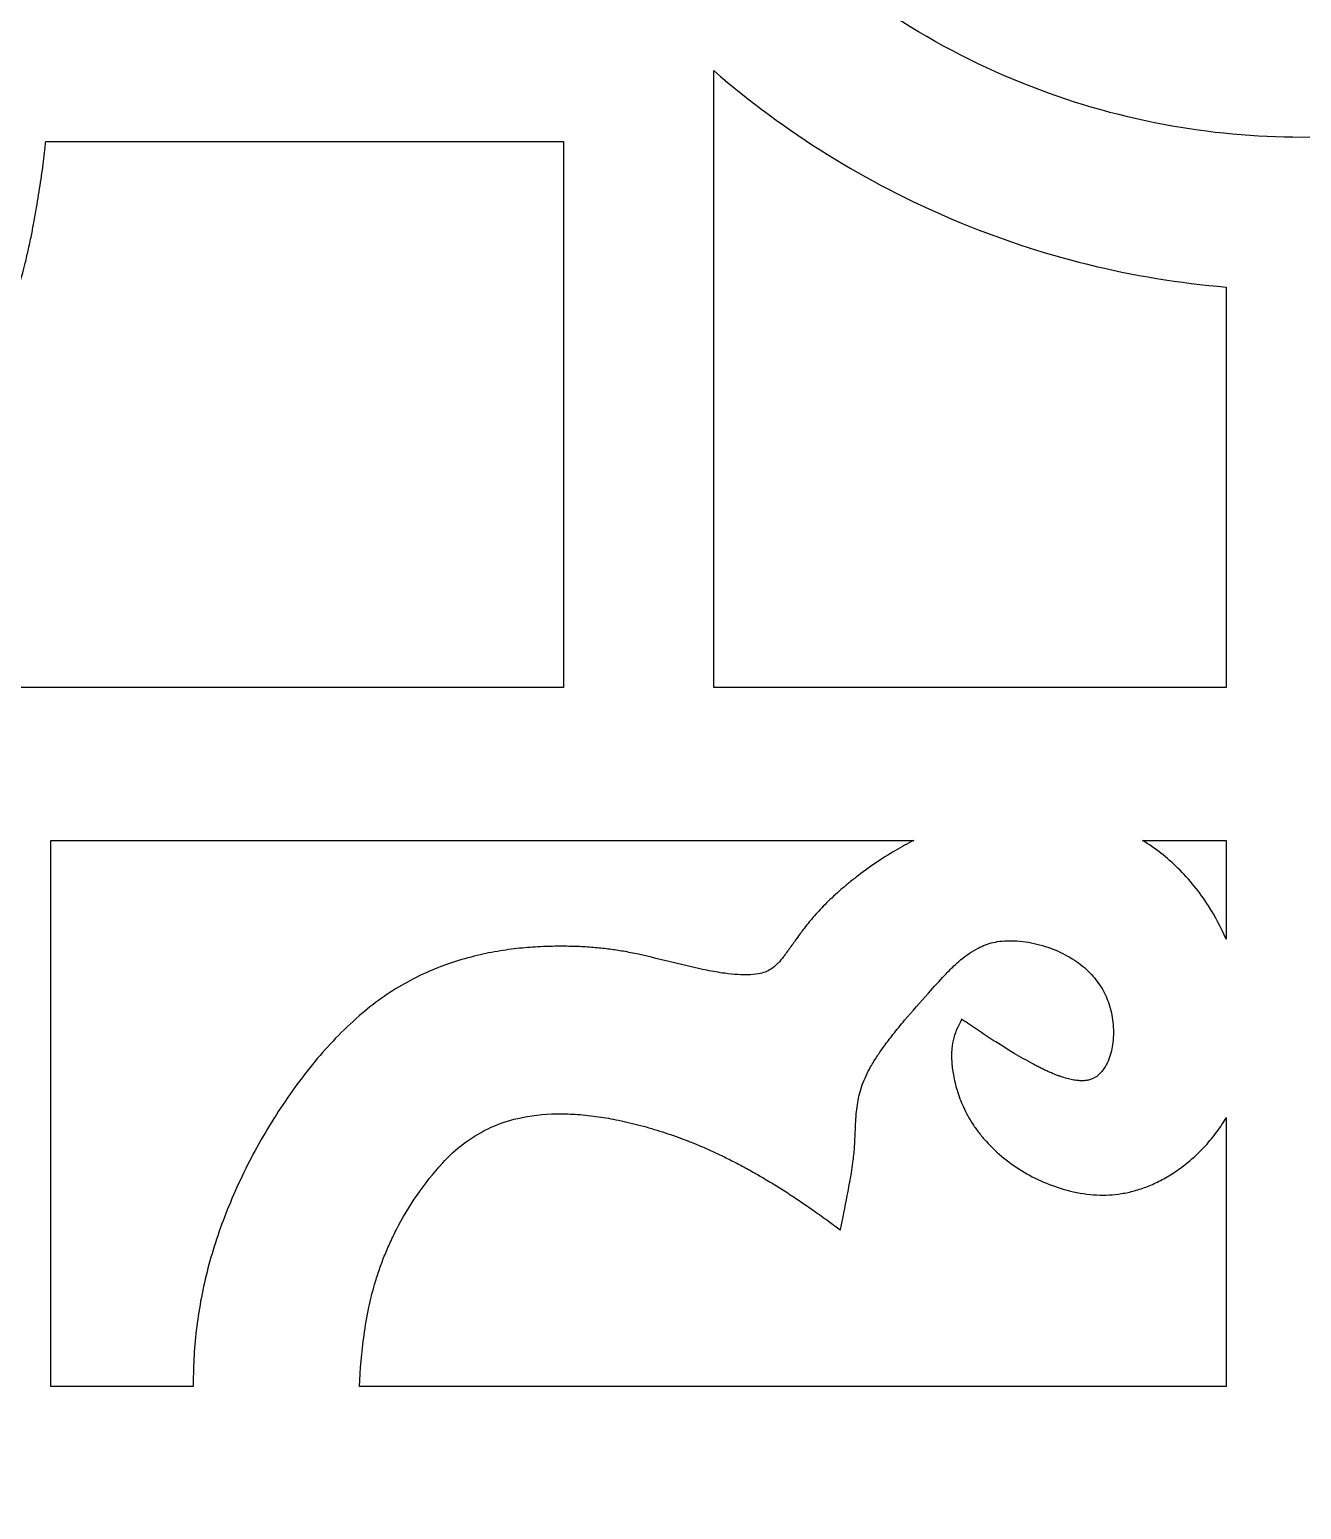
# Model space of a CAD drawing. Header units: centimetres. Extents: x -1.6 to 1.6, y -4.33 to 4.33.
# Drawn here: x -0.955 to 0, y -3.186 to -2.074 of the extents above; entities that cross this region are included whole.
import ezdxf

# ---------------------------------------------------------------- set-up
doc = ezdxf.new("R2010")
doc.units = ezdxf.units.CM
doc.header["$MEASUREMENT"] = 0
doc.layers.add('Layer 1', color=7, linetype='Continuous')

msp = doc.modelspace()

# ---------------------------------------------------------------- linework, layer by layer
at = {"layer": 'Layer 1', "color": 177}
for points, knots in [([(1.59787, 4.33143), (1.59787, 1.44382), (1.59787, -1.44381), (1.59787, -4.33143), (1.59787, -4.33143), (0.53263, -4.33143), (-0.53262, -4.33143), (-1.59787, -4.33143), (-1.59787, -4.33143), (-1.59787, -1.44381), (-1.59787, 1.44382), (-1.59787, 4.33143), (-1.59787, 4.33143), (-0.53262, 4.33143), (0.53263, 4.33143), (1.59787, 4.33143)], [0, 0, 0, 0, 0.2, 0.2, 0.2, 0.2, 0.4, 0.4, 0.4, 0.4, 0.6, 0.6, 0.6, 0.6, 1, 1, 1, 1]), ([(0.00001, -2.15537), (0.0344, -2.15537), (0.06903, -2.1522), (0.10361, -2.1457), (0.10361, -2.1457), (0.13956, -2.13892), (0.17502, -2.1286), (0.2096, -2.11468), (0.2096, -2.11468), (0.28165, -2.08563), (0.34703, -2.04219), (0.40261, -1.9856), (0.40261, -1.9856), (0.4304, -1.95731), (0.45513, -1.92629), (0.47656, -1.89291), (0.47656, -1.89291), (0.4977, -1.86001), (0.51533, -1.82526), (0.5294, -1.78909), (0.5294, -1.78909), (0.54308, -1.7539), (0.55322, -1.71781), (0.55988, -1.6812), (0.55988, -1.6812), (0.56626, -1.646), (0.56938, -1.61074), (0.56938, -1.57573), (0.56938, -1.57573), (0.56938, -1.54072), (0.56626, -1.50545), (0.55988, -1.47026), (0.55988, -1.47026), (0.55322, -1.43365), (0.54308, -1.39756), (0.5294, -1.36236), (0.5294, -1.36236), (0.51533, -1.3262), (0.4977, -1.29145), (0.47656, -1.25854), (0.47656, -1.25854), (0.45513, -1.22516), (0.4304, -1.19415), (0.40261, -1.16586), (0.40261, -1.16586), (0.34703, -1.10926), (0.28165, -1.06583), (0.2096, -1.03678), (0.2096, -1.03678), (0.17502, -1.02285), (0.13956, -1.01254), (0.10361, -1.00576), (0.10361, -1.00576), (0.06903, -0.99925), (0.0344, -0.99608), (0.00001, -0.99608), (0.00001, -0.99608), (-0.03438, -0.99608), (-0.06902, -0.99925), (-0.10361, -1.00576), (-0.10361, -1.00576), (-0.13955, -1.01254), (-0.17501, -1.02285), (-0.20957, -1.03678), (-0.20957, -1.03678), (-0.28164, -1.06583), (-0.34701, -1.10926), (-0.40261, -1.16586), (-0.40261, -1.16586), (-0.4304, -1.19415), (-0.45512, -1.22516), (-0.47655, -1.25854), (-0.47655, -1.25854), (-0.49768, -1.29145), (-0.51532, -1.3262), (-0.52939, -1.36236), (-0.52939, -1.36236), (-0.54307, -1.39756), (-0.5532, -1.43365), (-0.55986, -1.47026), (-0.55986, -1.47026), (-0.56626, -1.50545), (-0.56937, -1.54072), (-0.56937, -1.57573), (-0.56937, -1.57573), (-0.56937, -1.61074), (-0.56626, -1.646), (-0.55986, -1.6812), (-0.55986, -1.6812), (-0.5532, -1.71781), (-0.54307, -1.7539), (-0.52939, -1.78909), (-0.52939, -1.78909), (-0.51532, -1.82526), (-0.49768, -1.86001), (-0.47655, -1.89291), (-0.47655, -1.89291), (-0.45512, -1.92629), (-0.4304, -1.95731), (-0.40261, -1.9856), (-0.40261, -1.9856), (-0.34701, -2.04219), (-0.28164, -2.08563), (-0.20957, -2.11468), (-0.20957, -2.11468), (-0.17501, -2.1286), (-0.13955, -2.13892), (-0.10361, -2.1457), (-0.10361, -2.1457), (-0.06902, -2.1522), (-0.03438, -2.15537), (0.00001, -2.15537)], [0, 0, 0, 0, 0.0344828, 0.0344828, 0.0344828, 0.0344828, 0.0689655, 0.0689655, 0.0689655, 0.0689655, 0.1034483, 0.1034483, 0.1034483, 0.1034483, 0.137931, 0.137931, 0.137931, 0.137931, 0.1724138, 0.1724138, 0.1724138, 0.1724138, 0.2068966, 0.2068966, 0.2068966, 0.2068966, 0.2413793, 0.2413793, 0.2413793, 0.2413793, 0.2758621, 0.2758621, 0.2758621, 0.2758621, 0.3103448, 0.3103448, 0.3103448, 0.3103448, 0.3448276, 0.3448276, 0.3448276, 0.3448276, 0.3793103, 0.3793103, 0.3793103, 0.3793103, 0.4137931, 0.4137931, 0.4137931, 0.4137931, 0.4482759, 0.4482759, 0.4482759, 0.4482759, 0.4827586, 0.4827586, 0.4827586, 0.4827586, 0.5172414, 0.5172414, 0.5172414, 0.5172414, 0.5517241, 0.5517241, 0.5517241, 0.5517241, 0.5862069, 0.5862069, 0.5862069, 0.5862069, 0.6206897, 0.6206897, 0.6206897, 0.6206897, 0.6551724, 0.6551724, 0.6551724, 0.6551724, 0.6896552, 0.6896552, 0.6896552, 0.6896552, 0.7241379, 0.7241379, 0.7241379, 0.7241379, 0.7586207, 0.7586207, 0.7586207, 0.7586207, 0.7931034, 0.7931034, 0.7931034, 0.7931034, 0.8275862, 0.8275862, 0.8275862, 0.8275862, 0.862069, 0.862069, 0.862069, 0.862069, 0.8965517, 0.8965517, 0.8965517, 0.8965517, 0.9310345, 0.9310345, 0.9310345, 0.9310345, 1, 1, 1, 1]), ([(-0.05642, -2.56878), (-0.05642, -2.46847), (-0.05642, -2.36817), (-0.05642, -2.26786), (-0.05642, -2.26786), (-0.12677, -2.26192), (-0.19568, -2.24498), (-0.26143, -2.21722), (-0.26143, -2.21722), (-0.32718, -2.18945), (-0.38763, -2.15174), (-0.44146, -2.10523), (-0.44146, -2.10523), (-0.44146, -2.12081), (-0.44146, -2.13639), (-0.44146, -2.15197), (-0.44146, -2.15197), (-0.44146, -2.29091), (-0.44146, -2.42985), (-0.44146, -2.56878), (-0.44146, -2.56878), (-0.31312, -2.56878), (-0.18476, -2.56878), (-0.05642, -2.56878)], [0, 0, 0, 0, 0.1428571, 0.1428571, 0.1428571, 0.1428571, 0.2857143, 0.2857143, 0.2857143, 0.2857143, 0.4285714, 0.4285714, 0.4285714, 0.4285714, 0.5714286, 0.5714286, 0.5714286, 0.5714286, 0.7142857, 0.7142857, 0.7142857, 0.7142857, 1, 1, 1, 1]), ([(-0.55429, -2.15841), (-0.68391, -2.15841), (-0.81353, -2.15841), (-0.94316, -2.15841), (-0.94316, -2.15841), (-0.94331, -2.15988), (-0.94347, -2.16134), (-0.94362, -2.16281), (-0.94362, -2.16281), (-0.94394, -2.16562), (-0.94426, -2.16844), (-0.94461, -2.17125), (-0.94461, -2.17125), (-0.94497, -2.17415), (-0.94534, -2.17704), (-0.94573, -2.17992), (-0.94573, -2.17992), (-0.94615, -2.18297), (-0.94658, -2.18601), (-0.94704, -2.18904), (-0.94704, -2.18904), (-0.94805, -2.19542), (-0.94908, -2.2018), (-0.9501, -2.20817), (-0.9501, -2.20817), (-0.95074, -2.21196), (-0.95142, -2.21573), (-0.95212, -2.21951), (-0.95212, -2.21951), (-0.95271, -2.22268), (-0.95332, -2.22585), (-0.95396, -2.22901), (-0.95396, -2.22901), (-0.95474, -2.23287), (-0.95557, -2.23671), (-0.95643, -2.24055), (-0.95643, -2.24055), (-0.95722, -2.244), (-0.95803, -2.24746), (-0.9589, -2.25089), (-0.9589, -2.25089), (-0.96098, -2.25911), (-0.96332, -2.26725), (-0.96597, -2.27531), (-0.96597, -2.27531), (-0.96819, -2.28213), (-0.97072, -2.28887), (-0.97351, -2.29548), (-0.97351, -2.29548), (-0.98009, -2.31114), (-0.98839, -2.32594), (-0.99828, -2.33968), (-0.99828, -2.33968), (-1.00701, -2.35182), (-1.01721, -2.3627), (-1.02871, -2.37215), (-1.02871, -2.37215), (-1.0399, -2.38134), (-1.05206, -2.38915), (-1.06503, -2.39545), (-1.06503, -2.39545), (-1.08051, -2.40297), (-1.09664, -2.40894), (-1.11325, -2.41329), (-1.11325, -2.41329), (-1.12136, -2.41541), (-1.12957, -2.41702), (-1.13785, -2.41812), (-1.13785, -2.41812), (-1.14426, -2.41897), (-1.15072, -2.41929), (-1.15719, -2.41907), (-1.15719, -2.41907), (-1.16106, -2.41894), (-1.16492, -2.41861), (-1.16876, -2.41809), (-1.16876, -2.41809), (-1.17258, -2.41756), (-1.17637, -2.41683), (-1.18013, -2.4159), (-1.18013, -2.4159), (-1.18256, -2.4153), (-1.18499, -2.41462), (-1.18738, -2.41386), (-1.18738, -2.41386), (-1.18663, -2.4163), (-1.18597, -2.41877), (-1.18537, -2.42125), (-1.18537, -2.42125), (-1.18447, -2.42507), (-1.18375, -2.42893), (-1.18323, -2.43282), (-1.18323, -2.43282), (-1.1827, -2.43673), (-1.18239, -2.44066), (-1.18227, -2.4446), (-1.18227, -2.4446), (-1.18205, -2.45118), (-1.18237, -2.45775), (-1.1832, -2.46428), (-1.1832, -2.46428), (-1.18428, -2.47272), (-1.18587, -2.48108), (-1.18795, -2.48932), (-1.18795, -2.48932), (-1.19222, -2.50624), (-1.19807, -2.52266), (-1.20547, -2.53842), (-1.20547, -2.53842), (-1.21166, -2.55163), (-1.21932, -2.56401), (-1.22834, -2.5754), (-1.22834, -2.5754), (-1.23764, -2.5871), (-1.24832, -2.59748), (-1.26024, -2.60637), (-1.26024, -2.60637), (-1.27375, -2.61644), (-1.28828, -2.62488), (-1.30366, -2.63159), (-1.30366, -2.63159), (-1.31017, -2.63443), (-1.31677, -2.63699), (-1.32348, -2.63927), (-1.32348, -2.63927), (-1.33139, -2.64196), (-1.33939, -2.64436), (-1.34747, -2.64646), (-1.34747, -2.64646), (-1.35085, -2.64735), (-1.35423, -2.64818), (-1.35762, -2.64897), (-1.35762, -2.64897), (-1.3614, -2.64986), (-1.36516, -2.65069), (-1.36896, -2.65149), (-1.36896, -2.65149), (-1.37205, -2.65214), (-1.37517, -2.65277), (-1.37829, -2.65337), (-1.37829, -2.65337), (-1.38197, -2.65408), (-1.38565, -2.65475), (-1.38935, -2.65541), (-1.38935, -2.65541), (-1.39561, -2.65645), (-1.40188, -2.65749), (-1.40815, -2.65853), (-1.40815, -2.65853), (-1.41114, -2.65899), (-1.41416, -2.65944), (-1.41716, -2.65986), (-1.41716, -2.65986), (-1.42, -2.66027), (-1.42286, -2.66065), (-1.42569, -2.66101), (-1.42569, -2.66101), (-1.42846, -2.66136), (-1.43122, -2.6617), (-1.43398, -2.66202), (-1.43398, -2.66202), (-1.43506, -2.66214), (-1.43613, -2.66226), (-1.43721, -2.66238), (-1.43721, -2.66238), (-1.43721, -2.80626), (-1.43721, -2.95015), (-1.43721, -3.09403), (-1.43721, -3.09403), (-1.30886, -3.09403), (-1.18052, -3.09403), (-1.05217, -3.09403), (-1.05217, -3.09403), (-1.05217, -2.95509), (-1.05217, -2.81615), (-1.05217, -2.67722), (-1.05217, -2.67722), (-1.05217, -2.64983), (-1.05217, -2.62243), (-1.05217, -2.59504), (-1.05217, -2.59504), (-1.05217, -2.58844), (-1.05217, -2.58184), (-1.05217, -2.57522), (-1.05217, -2.57522), (-1.05217, -2.57318), (-1.05217, -2.57113), (-1.05217, -2.56907), (-1.05217, -2.56907), (-1.05217, -2.56898), (-1.05217, -2.56889), (-1.05217, -2.56878), (-1.05217, -2.56878), (-1.05207, -2.56878), (-1.05198, -2.56878), (-1.05188, -2.56878), (-1.05188, -2.56878), (-1.04987, -2.56878), (-1.04786, -2.56878), (-1.04583, -2.56878), (-1.04583, -2.56878), (-0.88199, -2.56878), (-0.71813, -2.56878), (-0.55429, -2.56878), (-0.55429, -2.56878), (-0.55429, -2.43199), (-0.55429, -2.2952), (-0.55429, -2.15841)], [0, 0, 0, 0, 0.0188679, 0.0188679, 0.0188679, 0.0188679, 0.0377358, 0.0377358, 0.0377358, 0.0377358, 0.0566038, 0.0566038, 0.0566038, 0.0566038, 0.0754717, 0.0754717, 0.0754717, 0.0754717, 0.0943396, 0.0943396, 0.0943396, 0.0943396, 0.1132075, 0.1132075, 0.1132075, 0.1132075, 0.1320755, 0.1320755, 0.1320755, 0.1320755, 0.1509434, 0.1509434, 0.1509434, 0.1509434, 0.1698113, 0.1698113, 0.1698113, 0.1698113, 0.1886792, 0.1886792, 0.1886792, 0.1886792, 0.2075472, 0.2075472, 0.2075472, 0.2075472, 0.2264151, 0.2264151, 0.2264151, 0.2264151, 0.245283, 0.245283, 0.245283, 0.245283, 0.2641509, 0.2641509, 0.2641509, 0.2641509, 0.2830189, 0.2830189, 0.2830189, 0.2830189, 0.3018868, 0.3018868, 0.3018868, 0.3018868, 0.3207547, 0.3207547, 0.3207547, 0.3207547, 0.3396226, 0.3396226, 0.3396226, 0.3396226, 0.3584906, 0.3584906, 0.3584906, 0.3584906, 0.3773585, 0.3773585, 0.3773585, 0.3773585, 0.3962264, 0.3962264, 0.3962264, 0.3962264, 0.4150943, 0.4150943, 0.4150943, 0.4150943, 0.4339623, 0.4339623, 0.4339623, 0.4339623, 0.4528302, 0.4528302, 0.4528302, 0.4528302, 0.4716981, 0.4716981, 0.4716981, 0.4716981, 0.490566, 0.490566, 0.490566, 0.490566, 0.509434, 0.509434, 0.509434, 0.509434, 0.5283019, 0.5283019, 0.5283019, 0.5283019, 0.5471698, 0.5471698, 0.5471698, 0.5471698, 0.5660377, 0.5660377, 0.5660377, 0.5660377, 0.5849057, 0.5849057, 0.5849057, 0.5849057, 0.6037736, 0.6037736, 0.6037736, 0.6037736, 0.6226415, 0.6226415, 0.6226415, 0.6226415, 0.6415094, 0.6415094, 0.6415094, 0.6415094, 0.6603774, 0.6603774, 0.6603774, 0.6603774, 0.6792453, 0.6792453, 0.6792453, 0.6792453, 0.6981132, 0.6981132, 0.6981132, 0.6981132, 0.7169811, 0.7169811, 0.7169811, 0.7169811, 0.7358491, 0.7358491, 0.7358491, 0.7358491, 0.754717, 0.754717, 0.754717, 0.754717, 0.7735849, 0.7735849, 0.7735849, 0.7735849, 0.7924528, 0.7924528, 0.7924528, 0.7924528, 0.8113208, 0.8113208, 0.8113208, 0.8113208, 0.8301887, 0.8301887, 0.8301887, 0.8301887, 0.8490566, 0.8490566, 0.8490566, 0.8490566, 0.8679245, 0.8679245, 0.8679245, 0.8679245, 0.8867925, 0.8867925, 0.8867925, 0.8867925, 0.9056604, 0.9056604, 0.9056604, 0.9056604, 0.9245283, 0.9245283, 0.9245283, 0.9245283, 0.9433962, 0.9433962, 0.9433962, 0.9433962, 0.9622642, 0.9622642, 0.9622642, 0.9622642, 1, 1, 1, 1]), ([(-0.29111, -2.68366), (-0.50718, -2.68366), (-0.72326, -2.68366), (-0.93933, -2.68366), (-0.93933, -2.68366), (-0.93933, -2.82045), (-0.93933, -2.95724), (-0.93933, -3.09403), (-0.93933, -3.09403), (-0.90367, -3.09403), (-0.86802, -3.09403), (-0.83237, -3.09403), (-0.83237, -3.09403), (-0.83239, -3.09162), (-0.83237, -3.08921), (-0.83235, -3.08681), (-0.83235, -3.08681), (-0.83219, -3.07233), (-0.83109, -3.0579), (-0.82906, -3.04357), (-0.82906, -3.04357), (-0.82802, -3.03621), (-0.82673, -3.0289), (-0.82521, -3.02162), (-0.82521, -3.02162), (-0.82367, -3.01423), (-0.82188, -3.0069), (-0.81986, -2.99964), (-0.81986, -2.99964), (-0.81782, -2.99235), (-0.81555, -2.98512), (-0.81306, -2.97797), (-0.81306, -2.97797), (-0.81044, -2.97046), (-0.8076, -2.96302), (-0.80453, -2.95569), (-0.80453, -2.95569), (-0.79815, -2.94041), (-0.79089, -2.92553), (-0.78282, -2.9111), (-0.78282, -2.9111), (-0.7748, -2.89677), (-0.76597, -2.88294), (-0.75636, -2.86966), (-0.75636, -2.86966), (-0.7514, -2.86279), (-0.74623, -2.85611), (-0.74082, -2.8496), (-0.74082, -2.8496), (-0.7359, -2.84366), (-0.73076, -2.8379), (-0.72542, -2.83233), (-0.72542, -2.83233), (-0.7198, -2.82649), (-0.71394, -2.82089), (-0.70784, -2.81556), (-0.70784, -2.81556), (-0.70252, -2.81089), (-0.69696, -2.8065), (-0.6912, -2.8024), (-0.6912, -2.8024), (-0.6856, -2.7984), (-0.67978, -2.7947), (-0.67378, -2.79131), (-0.67378, -2.79131), (-0.6677, -2.78789), (-0.66144, -2.78478), (-0.65504, -2.782), (-0.65504, -2.782), (-0.64935, -2.77953), (-0.64354, -2.77731), (-0.63766, -2.77537), (-0.63766, -2.77537), (-0.63152, -2.77334), (-0.62531, -2.77158), (-0.61903, -2.77008), (-0.61903, -2.77008), (-0.6162, -2.76941), (-0.61335, -2.76879), (-0.6105, -2.76823), (-0.6105, -2.76823), (-0.60757, -2.76765), (-0.60464, -2.76712), (-0.60168, -2.76665), (-0.60168, -2.76665), (-0.59897, -2.76621), (-0.59625, -2.76581), (-0.59355, -2.76546), (-0.59355, -2.76546), (-0.59073, -2.76511), (-0.58793, -2.76479), (-0.58512, -2.76452), (-0.58512, -2.76452), (-0.58256, -2.76428), (-0.58002, -2.76407), (-0.57747, -2.76389), (-0.57747, -2.76389), (-0.57484, -2.76371), (-0.57219, -2.76356), (-0.56955, -2.76345), (-0.56955, -2.76345), (-0.56721, -2.76336), (-0.56487, -2.76329), (-0.56254, -2.76324), (-0.56254, -2.76324), (-0.56009, -2.7632), (-0.55765, -2.76318), (-0.55521, -2.76318), (-0.55521, -2.76318), (-0.55298, -2.76319), (-0.55076, -2.76322), (-0.54854, -2.76327), (-0.54854, -2.76327), (-0.54642, -2.76332), (-0.54433, -2.76338), (-0.54223, -2.76348), (-0.54223, -2.76348), (-0.54022, -2.76356), (-0.5382, -2.76367), (-0.5362, -2.7638), (-0.5362, -2.7638), (-0.53427, -2.76393), (-0.53233, -2.76408), (-0.5304, -2.76424), (-0.5304, -2.76424), (-0.52858, -2.7644), (-0.52676, -2.76459), (-0.52494, -2.76479), (-0.52494, -2.76479), (-0.52313, -2.76497), (-0.52133, -2.76519), (-0.51954, -2.76543), (-0.51954, -2.76543), (-0.51787, -2.76565), (-0.51618, -2.76589), (-0.51452, -2.76614), (-0.51452, -2.76614), (-0.5128, -2.7664), (-0.51109, -2.76668), (-0.5094, -2.76697), (-0.5094, -2.76697), (-0.50559, -2.76763), (-0.50179, -2.76838), (-0.49802, -2.76923), (-0.49802, -2.76923), (-0.4893, -2.7712), (-0.48061, -2.77327), (-0.47193, -2.77543), (-0.47193, -2.77543), (-0.46352, -2.77751), (-0.45508, -2.77944), (-0.4466, -2.78121), (-0.4466, -2.78121), (-0.44214, -2.78213), (-0.43767, -2.7829), (-0.43315, -2.78351), (-0.43315, -2.78351), (-0.42984, -2.78396), (-0.42653, -2.78429), (-0.42321, -2.78451), (-0.42321, -2.78451), (-0.42077, -2.78466), (-0.41833, -2.78471), (-0.41589, -2.78465), (-0.41589, -2.78465), (-0.41321, -2.78458), (-0.41056, -2.78432), (-0.40793, -2.78388), (-0.40793, -2.78388), (-0.40617, -2.7836), (-0.40448, -2.78313), (-0.40281, -2.78252), (-0.40281, -2.78252), (-0.40131, -2.78196), (-0.39984, -2.78122), (-0.39848, -2.78034), (-0.39848, -2.78034), (-0.39687, -2.77928), (-0.39536, -2.77808), (-0.39398, -2.77672), (-0.39398, -2.77672), (-0.39334, -2.7761), (-0.39271, -2.77545), (-0.39211, -2.77477), (-0.39211, -2.77477), (-0.39131, -2.77388), (-0.39054, -2.77296), (-0.38978, -2.77203), (-0.38978, -2.77203), (-0.38917, -2.77127), (-0.38858, -2.7705), (-0.388, -2.76973), (-0.388, -2.76973), (-0.38709, -2.76851), (-0.38618, -2.76729), (-0.38531, -2.76605), (-0.38531, -2.76605), (-0.38361, -2.76366), (-0.38191, -2.76128), (-0.38022, -2.75889), (-0.38022, -2.75889), (-0.37912, -2.75734), (-0.37801, -2.7558), (-0.37689, -2.75426), (-0.37689, -2.75426), (-0.376, -2.75307), (-0.37511, -2.75188), (-0.3742, -2.7507), (-0.3742, -2.7507), (-0.373, -2.74911), (-0.37176, -2.74755), (-0.37052, -2.74599), (-0.37052, -2.74599), (-0.36934, -2.74454), (-0.36813, -2.74309), (-0.36691, -2.74167), (-0.36691, -2.74167), (-0.36548, -2.73999), (-0.36402, -2.73835), (-0.36252, -2.73672), (-0.36252, -2.73672), (-0.36102, -2.7351), (-0.3595, -2.7335), (-0.35796, -2.73193), (-0.35796, -2.73193), (-0.35628, -2.73023), (-0.35456, -2.72856), (-0.35283, -2.72692), (-0.35283, -2.72692), (-0.35095, -2.72515), (-0.34903, -2.72341), (-0.3471, -2.7217), (-0.3471, -2.7217), (-0.3451, -2.71993), (-0.34306, -2.71819), (-0.341, -2.7165), (-0.341, -2.7165), (-0.33885, -2.71472), (-0.33669, -2.71299), (-0.33448, -2.71128), (-0.33448, -2.71128), (-0.32977, -2.70762), (-0.32494, -2.70411), (-0.32, -2.70076), (-0.32, -2.70076), (-0.31504, -2.6974), (-0.30997, -2.6942), (-0.30481, -2.69117), (-0.30481, -2.69117), (-0.30031, -2.68853), (-0.29574, -2.68602), (-0.29111, -2.68366)], [0, 0, 0, 0, 0.015625, 0.015625, 0.015625, 0.015625, 0.03125, 0.03125, 0.03125, 0.03125, 0.046875, 0.046875, 0.046875, 0.046875, 0.0625, 0.0625, 0.0625, 0.0625, 0.078125, 0.078125, 0.078125, 0.078125, 0.09375, 0.09375, 0.09375, 0.09375, 0.109375, 0.109375, 0.109375, 0.109375, 0.125, 0.125, 0.125, 0.125, 0.140625, 0.140625, 0.140625, 0.140625, 0.15625, 0.15625, 0.15625, 0.15625, 0.171875, 0.171875, 0.171875, 0.171875, 0.1875, 0.1875, 0.1875, 0.1875, 0.203125, 0.203125, 0.203125, 0.203125, 0.21875, 0.21875, 0.21875, 0.21875, 0.234375, 0.234375, 0.234375, 0.234375, 0.25, 0.25, 0.25, 0.25, 0.265625, 0.265625, 0.265625, 0.265625, 0.28125, 0.28125, 0.28125, 0.28125, 0.296875, 0.296875, 0.296875, 0.296875, 0.3125, 0.3125, 0.3125, 0.3125, 0.328125, 0.328125, 0.328125, 0.328125, 0.34375, 0.34375, 0.34375, 0.34375, 0.359375, 0.359375, 0.359375, 0.359375, 0.375, 0.375, 0.375, 0.375, 0.390625, 0.390625, 0.390625, 0.390625, 0.40625, 0.40625, 0.40625, 0.40625, 0.421875, 0.421875, 0.421875, 0.421875, 0.4375, 0.4375, 0.4375, 0.4375, 0.453125, 0.453125, 0.453125, 0.453125, 0.46875, 0.46875, 0.46875, 0.46875, 0.484375, 0.484375, 0.484375, 0.484375, 0.5, 0.5, 0.5, 0.5, 0.515625, 0.515625, 0.515625, 0.515625, 0.53125, 0.53125, 0.53125, 0.53125, 0.546875, 0.546875, 0.546875, 0.546875, 0.5625, 0.5625, 0.5625, 0.5625, 0.578125, 0.578125, 0.578125, 0.578125, 0.59375, 0.59375, 0.59375, 0.59375, 0.609375, 0.609375, 0.609375, 0.609375, 0.625, 0.625, 0.625, 0.625, 0.640625, 0.640625, 0.640625, 0.640625, 0.65625, 0.65625, 0.65625, 0.65625, 0.671875, 0.671875, 0.671875, 0.671875, 0.6875, 0.6875, 0.6875, 0.6875, 0.703125, 0.703125, 0.703125, 0.703125, 0.71875, 0.71875, 0.71875, 0.71875, 0.734375, 0.734375, 0.734375, 0.734375, 0.75, 0.75, 0.75, 0.75, 0.765625, 0.765625, 0.765625, 0.765625, 0.78125, 0.78125, 0.78125, 0.78125, 0.796875, 0.796875, 0.796875, 0.796875, 0.8125, 0.8125, 0.8125, 0.8125, 0.828125, 0.828125, 0.828125, 0.828125, 0.84375, 0.84375, 0.84375, 0.84375, 0.859375, 0.859375, 0.859375, 0.859375, 0.875, 0.875, 0.875, 0.875, 0.890625, 0.890625, 0.890625, 0.890625, 0.90625, 0.90625, 0.90625, 0.90625, 0.921875, 0.921875, 0.921875, 0.921875, 0.9375, 0.9375, 0.9375, 0.9375, 0.953125, 0.953125, 0.953125, 0.953125, 0.96875, 0.96875, 0.96875, 0.96875, 1, 1, 1, 1]), ([(-0.05642, -2.75778), (-0.05642, -2.73308), (-0.05642, -2.70837), (-0.05642, -2.68366), (-0.05642, -2.68366), (-0.07737, -2.68366), (-0.09833, -2.68366), (-0.1193, -2.68366), (-0.1193, -2.68366), (-0.10972, -2.68955), (-0.10086, -2.6965), (-0.0928, -2.70438), (-0.0928, -2.70438), (-0.08406, -2.71296), (-0.07635, -2.7225), (-0.06977, -2.73289), (-0.06977, -2.73289), (-0.06473, -2.74085), (-0.06026, -2.74916), (-0.05642, -2.75778)], [0, 0, 0, 0, 0.1666667, 0.1666667, 0.1666667, 0.1666667, 0.3333333, 0.3333333, 0.3333333, 0.3333333, 0.5, 0.5, 0.5, 0.5, 0.6666667, 0.6666667, 0.6666667, 0.6666667, 1, 1, 1, 1]), ([(-0.2315, -2.83387), (-0.22625, -2.83715), (-0.22101, -2.84042), (-0.21577, -2.8437), (-0.21577, -2.8437), (-0.21113, -2.84633), (-0.20649, -2.84896), (-0.20184, -2.8516), (-0.20184, -2.8516), (-0.20078, -2.85216), (-0.19973, -2.85272), (-0.19866, -2.85326), (-0.19866, -2.85326), (-0.19767, -2.85377), (-0.19668, -2.85427), (-0.19567, -2.85476), (-0.19567, -2.85476), (-0.19466, -2.85526), (-0.19366, -2.85574), (-0.19265, -2.85622), (-0.19265, -2.85622), (-0.19173, -2.85665), (-0.19079, -2.85707), (-0.18987, -2.85748), (-0.18987, -2.85748), (-0.18893, -2.8579), (-0.18801, -2.8583), (-0.18707, -2.85868), (-0.18707, -2.85868), (-0.18621, -2.85904), (-0.18536, -2.85939), (-0.1845, -2.85973), (-0.1845, -2.85973), (-0.18364, -2.86005), (-0.18277, -2.86038), (-0.18191, -2.86069), (-0.18191, -2.86069), (-0.18112, -2.86098), (-0.18035, -2.86124), (-0.17956, -2.8615), (-0.17956, -2.8615), (-0.178, -2.86201), (-0.17642, -2.86247), (-0.17483, -2.86287), (-0.17483, -2.86287), (-0.17355, -2.86319), (-0.17226, -2.86347), (-0.17095, -2.86369), (-0.17095, -2.86369), (-0.16968, -2.86391), (-0.16839, -2.86407), (-0.16713, -2.86417), (-0.16713, -2.86417), (-0.16609, -2.86424), (-0.16504, -2.86427), (-0.164, -2.86423), (-0.164, -2.86423), (-0.16303, -2.86419), (-0.16203, -2.86409), (-0.16106, -2.86394), (-0.16106, -2.86394), (-0.16023, -2.8638), (-0.1594, -2.86361), (-0.15859, -2.86336), (-0.15859, -2.86336), (-0.1558, -2.86249), (-0.15332, -2.86094), (-0.1513, -2.8588), (-0.1513, -2.8588), (-0.14838, -2.85568), (-0.1461, -2.85203), (-0.14459, -2.84801), (-0.14459, -2.84801), (-0.14307, -2.84399), (-0.14207, -2.8398), (-0.14162, -2.83552), (-0.14162, -2.83552), (-0.14105, -2.8304), (-0.14105, -2.82525), (-0.1416, -2.82013), (-0.1416, -2.82013), (-0.1421, -2.8154), (-0.14312, -2.81076), (-0.14464, -2.80627), (-0.14464, -2.80627), (-0.14608, -2.80195), (-0.14802, -2.79783), (-0.15039, -2.79397), (-0.15039, -2.79397), (-0.15282, -2.79003), (-0.15566, -2.78639), (-0.15891, -2.78311), (-0.15891, -2.78311), (-0.16245, -2.77952), (-0.16634, -2.77633), (-0.17054, -2.77358), (-0.17054, -2.77358), (-0.17497, -2.77069), (-0.17962, -2.76822), (-0.18449, -2.76621), (-0.18449, -2.76621), (-0.18976, -2.76402), (-0.19518, -2.76231), (-0.20075, -2.76107), (-0.20075, -2.76107), (-0.20643, -2.7598), (-0.21222, -2.7591), (-0.21804, -2.75899), (-0.21804, -2.75899), (-0.22257, -2.75889), (-0.22709, -2.75935), (-0.23151, -2.76036), (-0.23151, -2.76036), (-0.23548, -2.76126), (-0.23929, -2.76268), (-0.2429, -2.76459), (-0.2429, -2.76459), (-0.24754, -2.76706), (-0.25192, -2.77002), (-0.25595, -2.77342), (-0.25595, -2.77342), (-0.25769, -2.7749), (-0.25939, -2.77641), (-0.26104, -2.778), (-0.26104, -2.778), (-0.2633, -2.78016), (-0.26551, -2.78237), (-0.26767, -2.78463), (-0.26767, -2.78463), (-0.27185, -2.78923), (-0.27604, -2.79383), (-0.28022, -2.79842), (-0.28022, -2.79842), (-0.28623, -2.80515), (-0.29216, -2.81194), (-0.29802, -2.81881), (-0.29802, -2.81881), (-0.30102, -2.82232), (-0.30397, -2.82591), (-0.30683, -2.82955), (-0.30683, -2.82955), (-0.30909, -2.83242), (-0.3113, -2.83533), (-0.31344, -2.83828), (-0.31344, -2.83828), (-0.31516, -2.84063), (-0.31682, -2.84302), (-0.31842, -2.84545), (-0.31842, -2.84545), (-0.32024, -2.84819), (-0.32195, -2.85098), (-0.32357, -2.85383), (-0.32357, -2.85383), (-0.32482, -2.85601), (-0.32597, -2.85825), (-0.32704, -2.86053), (-0.32704, -2.86053), (-0.32806, -2.86275), (-0.32899, -2.86503), (-0.32981, -2.86735), (-0.32981, -2.86735), (-0.33063, -2.86966), (-0.33133, -2.87201), (-0.33194, -2.87438), (-0.33194, -2.87438), (-0.33245, -2.8764), (-0.33287, -2.87844), (-0.33323, -2.8805), (-0.33323, -2.8805), (-0.33364, -2.88288), (-0.33397, -2.88526), (-0.33422, -2.88766), (-0.33422, -2.88766), (-0.3344, -2.88932), (-0.33453, -2.89098), (-0.33464, -2.89264), (-0.33464, -2.89264), (-0.33481, -2.89538), (-0.33495, -2.89811), (-0.33505, -2.90085), (-0.33505, -2.90085), (-0.33519, -2.90422), (-0.33534, -2.9076), (-0.33549, -2.91097), (-0.33549, -2.91097), (-0.33555, -2.91208), (-0.33562, -2.91319), (-0.3357, -2.91429), (-0.3357, -2.91429), (-0.33596, -2.91809), (-0.33636, -2.92189), (-0.33687, -2.92566), (-0.33687, -2.92566), (-0.33756, -2.93079), (-0.33838, -2.9359), (-0.33932, -2.94099), (-0.33932, -2.94099), (-0.34097, -2.94951), (-0.34263, -2.95804), (-0.34428, -2.96656), (-0.34428, -2.96656), (-0.3449, -2.9697), (-0.3455, -2.97285), (-0.34612, -2.97598), (-0.34612, -2.97598), (-0.34615, -2.97613), (-0.34618, -2.97628), (-0.3462, -2.97642), (-0.3462, -2.97642), (-0.34632, -2.97634), (-0.34644, -2.97625), (-0.34657, -2.97616), (-0.34657, -2.97616), (-0.34911, -2.97428), (-0.35165, -2.9724), (-0.35421, -2.97052), (-0.35421, -2.97052), (-0.35767, -2.96797), (-0.36116, -2.96545), (-0.36467, -2.96296), (-0.36467, -2.96296), (-0.36799, -2.9606), (-0.37133, -2.95828), (-0.3747, -2.956), (-0.3747, -2.956), (-0.37801, -2.95374), (-0.38134, -2.95153), (-0.38469, -2.94935), (-0.38469, -2.94935), (-0.38788, -2.94728), (-0.39108, -2.94525), (-0.39432, -2.94325), (-0.39432, -2.94325), (-0.39747, -2.94129), (-0.40066, -2.93935), (-0.40388, -2.93746), (-0.40388, -2.93746), (-0.40692, -2.93565), (-0.41002, -2.93388), (-0.41313, -2.93216), (-0.41313, -2.93216), (-0.41615, -2.93045), (-0.41921, -2.92879), (-0.42229, -2.92717), (-0.42229, -2.92717), (-0.42524, -2.92561), (-0.42823, -2.92408), (-0.43122, -2.9226), (-0.43122, -2.9226), (-0.43415, -2.92114), (-0.43709, -2.91973), (-0.44005, -2.91836), (-0.44005, -2.91836), (-0.44291, -2.91701), (-0.4458, -2.91571), (-0.4487, -2.91446), (-0.4487, -2.91446), (-0.45153, -2.91323), (-0.45437, -2.91204), (-0.45724, -2.91088), (-0.45724, -2.91088), (-0.46002, -2.90975), (-0.46284, -2.90866), (-0.46567, -2.90761), (-0.46567, -2.90761), (-0.47106, -2.9056), (-0.47651, -2.90373), (-0.48199, -2.902), (-0.48199, -2.902), (-0.48742, -2.90029), (-0.49289, -2.89872), (-0.49841, -2.8973), (-0.49841, -2.8973), (-0.50389, -2.89589), (-0.5094, -2.89463), (-0.51496, -2.89352), (-0.51496, -2.89352), (-0.51991, -2.89253), (-0.52489, -2.89169), (-0.5299, -2.89101), (-0.5299, -2.89101), (-0.53512, -2.89029), (-0.54035, -2.88976), (-0.54561, -2.88943), (-0.54561, -2.88943), (-0.55027, -2.88913), (-0.55493, -2.88901), (-0.55961, -2.88909), (-0.55961, -2.88909), (-0.5694, -2.88925), (-0.57912, -2.89039), (-0.58867, -2.89251), (-0.58867, -2.89251), (-0.59654, -2.89426), (-0.60417, -2.89694), (-0.61142, -2.90052), (-0.61142, -2.90052), (-0.6242, -2.90684), (-0.63559, -2.91547), (-0.64522, -2.92609), (-0.64522, -2.92609), (-0.65897, -2.94127), (-0.67061, -2.95817), (-0.67995, -2.97649), (-0.67995, -2.97649), (-0.68171, -2.97998), (-0.6834, -2.9835), (-0.68501, -2.98707), (-0.68501, -2.98707), (-0.68656, -2.99047), (-0.68802, -2.99391), (-0.6894, -2.99739), (-0.6894, -2.99739), (-0.69067, -3.00065), (-0.69188, -3.00394), (-0.693, -3.00725), (-0.693, -3.00725), (-0.69414, -3.01055), (-0.69518, -3.01389), (-0.69616, -3.01723), (-0.69616, -3.01723), (-0.69781, -3.02293), (-0.69924, -3.02868), (-0.70044, -3.03449), (-0.70044, -3.03449), (-0.70189, -3.04142), (-0.7031, -3.04839), (-0.70408, -3.05541), (-0.70408, -3.05541), (-0.70589, -3.06822), (-0.70699, -3.08111), (-0.70741, -3.09403), (-0.70741, -3.09403), (-0.49041, -3.09403), (-0.27341, -3.09403), (-0.05642, -3.09403), (-0.05642, -3.09403), (-0.05642, -3.02667), (-0.05642, -2.9593), (-0.05642, -2.89194), (-0.05642, -2.89194), (-0.05745, -2.89371), (-0.05853, -2.89545), (-0.05965, -2.89716), (-0.05965, -2.89716), (-0.06209, -2.90088), (-0.06474, -2.90447), (-0.06756, -2.9079), (-0.06756, -2.9079), (-0.07045, -2.9114), (-0.07351, -2.91474), (-0.07674, -2.91791), (-0.07674, -2.91791), (-0.0797, -2.92081), (-0.0828, -2.92356), (-0.08602, -2.92617), (-0.08602, -2.92617), (-0.08921, -2.92873), (-0.0925, -2.93113), (-0.09592, -2.93338), (-0.09592, -2.93338), (-0.09911, -2.93547), (-0.10239, -2.9374), (-0.10578, -2.93917), (-0.10578, -2.93917), (-0.10894, -2.94084), (-0.11221, -2.94232), (-0.11552, -2.94363), (-0.11552, -2.94363), (-0.11874, -2.9449), (-0.12201, -2.94599), (-0.12533, -2.94691), (-0.12533, -2.94691), (-0.12856, -2.9478), (-0.13185, -2.94851), (-0.13516, -2.94903), (-0.13516, -2.94903), (-0.14134, -2.95001), (-0.14758, -2.95035), (-0.15381, -2.95004), (-0.15381, -2.95004), (-0.16046, -2.9497), (-0.16706, -2.94873), (-0.17353, -2.94712), (-0.17353, -2.94712), (-0.18576, -2.94409), (-0.19743, -2.93931), (-0.20831, -2.93288), (-0.20831, -2.93288), (-0.21894, -2.92659), (-0.22854, -2.91877), (-0.2369, -2.9096), (-0.2369, -2.9096), (-0.23874, -2.9076), (-0.24049, -2.90552), (-0.24216, -2.90337), (-0.24216, -2.90337), (-0.24379, -2.90125), (-0.24535, -2.89906), (-0.24681, -2.89681), (-0.24681, -2.89681), (-0.24949, -2.8927), (-0.25187, -2.88839), (-0.2539, -2.88391), (-0.2539, -2.88391), (-0.25484, -2.88189), (-0.25569, -2.87984), (-0.25647, -2.87777), (-0.25647, -2.87777), (-0.25726, -2.87567), (-0.25798, -2.87356), (-0.25863, -2.87142), (-0.25863, -2.87142), (-0.25921, -2.86953), (-0.25972, -2.86762), (-0.26019, -2.8657), (-0.26019, -2.8657), (-0.26066, -2.86377), (-0.26107, -2.86183), (-0.26142, -2.85988), (-0.26142, -2.85988), (-0.26175, -2.85808), (-0.26201, -2.85627), (-0.26224, -2.85446), (-0.26224, -2.85446), (-0.26243, -2.85282), (-0.26258, -2.85118), (-0.26268, -2.84952), (-0.26268, -2.84952), (-0.26277, -2.84791), (-0.2628, -2.84629), (-0.26279, -2.84468), (-0.26279, -2.84468), (-0.26277, -2.8432), (-0.26269, -2.84172), (-0.26256, -2.84023), (-0.26256, -2.84023), (-0.2623, -2.83741), (-0.26182, -2.83461), (-0.2611, -2.83188), (-0.2611, -2.83188), (-0.26043, -2.82935), (-0.25955, -2.82691), (-0.25842, -2.82456), (-0.25842, -2.82456), (-0.25743, -2.82246), (-0.25642, -2.82036), (-0.25541, -2.81827), (-0.25541, -2.81827), (-0.25537, -2.81817), (-0.25533, -2.81807), (-0.25528, -2.81797), (-0.25528, -2.81797), (-0.25519, -2.81803), (-0.2551, -2.81809), (-0.25502, -2.81815), (-0.25502, -2.81815), (-0.25309, -2.81943), (-0.25118, -2.82071), (-0.24927, -2.82199), (-0.24927, -2.82199), (-0.24335, -2.82595), (-0.23743, -2.82991), (-0.2315, -2.83387)], [0, 0, 0, 0, 0.008547, 0.008547, 0.008547, 0.008547, 0.017094, 0.017094, 0.017094, 0.017094, 0.025641, 0.025641, 0.025641, 0.025641, 0.034188, 0.034188, 0.034188, 0.034188, 0.042735, 0.042735, 0.042735, 0.042735, 0.0512821, 0.0512821, 0.0512821, 0.0512821, 0.0598291, 0.0598291, 0.0598291, 0.0598291, 0.0683761, 0.0683761, 0.0683761, 0.0683761, 0.0769231, 0.0769231, 0.0769231, 0.0769231, 0.0854701, 0.0854701, 0.0854701, 0.0854701, 0.0940171, 0.0940171, 0.0940171, 0.0940171, 0.1025641, 0.1025641, 0.1025641, 0.1025641, 0.1111111, 0.1111111, 0.1111111, 0.1111111, 0.1196581, 0.1196581, 0.1196581, 0.1196581, 0.1282051, 0.1282051, 0.1282051, 0.1282051, 0.1367521, 0.1367521, 0.1367521, 0.1367521, 0.1452991, 0.1452991, 0.1452991, 0.1452991, 0.1538462, 0.1538462, 0.1538462, 0.1538462, 0.1623932, 0.1623932, 0.1623932, 0.1623932, 0.1709402, 0.1709402, 0.1709402, 0.1709402, 0.1794872, 0.1794872, 0.1794872, 0.1794872, 0.1880342, 0.1880342, 0.1880342, 0.1880342, 0.1965812, 0.1965812, 0.1965812, 0.1965812, 0.2051282, 0.2051282, 0.2051282, 0.2051282, 0.2136752, 0.2136752, 0.2136752, 0.2136752, 0.2222222, 0.2222222, 0.2222222, 0.2222222, 0.2307692, 0.2307692, 0.2307692, 0.2307692, 0.2393162, 0.2393162, 0.2393162, 0.2393162, 0.2478632, 0.2478632, 0.2478632, 0.2478632, 0.2564103, 0.2564103, 0.2564103, 0.2564103, 0.2649573, 0.2649573, 0.2649573, 0.2649573, 0.2735043, 0.2735043, 0.2735043, 0.2735043, 0.2820513, 0.2820513, 0.2820513, 0.2820513, 0.2905983, 0.2905983, 0.2905983, 0.2905983, 0.2991453, 0.2991453, 0.2991453, 0.2991453, 0.3076923, 0.3076923, 0.3076923, 0.3076923, 0.3162393, 0.3162393, 0.3162393, 0.3162393, 0.3247863, 0.3247863, 0.3247863, 0.3247863, 0.3333333, 0.3333333, 0.3333333, 0.3333333, 0.3418803, 0.3418803, 0.3418803, 0.3418803, 0.3504274, 0.3504274, 0.3504274, 0.3504274, 0.3589744, 0.3589744, 0.3589744, 0.3589744, 0.3675214, 0.3675214, 0.3675214, 0.3675214, 0.3760684, 0.3760684, 0.3760684, 0.3760684, 0.3846154, 0.3846154, 0.3846154, 0.3846154, 0.3931624, 0.3931624, 0.3931624, 0.3931624, 0.4017094, 0.4017094, 0.4017094, 0.4017094, 0.4102564, 0.4102564, 0.4102564, 0.4102564, 0.4188034, 0.4188034, 0.4188034, 0.4188034, 0.4273504, 0.4273504, 0.4273504, 0.4273504, 0.4358974, 0.4358974, 0.4358974, 0.4358974, 0.4444444, 0.4444444, 0.4444444, 0.4444444, 0.4529915, 0.4529915, 0.4529915, 0.4529915, 0.4615385, 0.4615385, 0.4615385, 0.4615385, 0.4700855, 0.4700855, 0.4700855, 0.4700855, 0.4786325, 0.4786325, 0.4786325, 0.4786325, 0.4871795, 0.4871795, 0.4871795, 0.4871795, 0.4957265, 0.4957265, 0.4957265, 0.4957265, 0.5042735, 0.5042735, 0.5042735, 0.5042735, 0.5128205, 0.5128205, 0.5128205, 0.5128205, 0.5213675, 0.5213675, 0.5213675, 0.5213675, 0.5299145, 0.5299145, 0.5299145, 0.5299145, 0.5384615, 0.5384615, 0.5384615, 0.5384615, 0.5470085, 0.5470085, 0.5470085, 0.5470085, 0.5555556, 0.5555556, 0.5555556, 0.5555556, 0.5641026, 0.5641026, 0.5641026, 0.5641026, 0.5726496, 0.5726496, 0.5726496, 0.5726496, 0.5811966, 0.5811966, 0.5811966, 0.5811966, 0.5897436, 0.5897436, 0.5897436, 0.5897436, 0.5982906, 0.5982906, 0.5982906, 0.5982906, 0.6068376, 0.6068376, 0.6068376, 0.6068376, 0.6153846, 0.6153846, 0.6153846, 0.6153846, 0.6239316, 0.6239316, 0.6239316, 0.6239316, 0.6324786, 0.6324786, 0.6324786, 0.6324786, 0.6410256, 0.6410256, 0.6410256, 0.6410256, 0.6495726, 0.6495726, 0.6495726, 0.6495726, 0.6581197, 0.6581197, 0.6581197, 0.6581197, 0.6666667, 0.6666667, 0.6666667, 0.6666667, 0.6752137, 0.6752137, 0.6752137, 0.6752137, 0.6837607, 0.6837607, 0.6837607, 0.6837607, 0.6923077, 0.6923077, 0.6923077, 0.6923077, 0.7008547, 0.7008547, 0.7008547, 0.7008547, 0.7094017, 0.7094017, 0.7094017, 0.7094017, 0.7179487, 0.7179487, 0.7179487, 0.7179487, 0.7264957, 0.7264957, 0.7264957, 0.7264957, 0.7350427, 0.7350427, 0.7350427, 0.7350427, 0.7435897, 0.7435897, 0.7435897, 0.7435897, 0.7521368, 0.7521368, 0.7521368, 0.7521368, 0.7606838, 0.7606838, 0.7606838, 0.7606838, 0.7692308, 0.7692308, 0.7692308, 0.7692308, 0.7777778, 0.7777778, 0.7777778, 0.7777778, 0.7863248, 0.7863248, 0.7863248, 0.7863248, 0.7948718, 0.7948718, 0.7948718, 0.7948718, 0.8034188, 0.8034188, 0.8034188, 0.8034188, 0.8119658, 0.8119658, 0.8119658, 0.8119658, 0.8205128, 0.8205128, 0.8205128, 0.8205128, 0.8290598, 0.8290598, 0.8290598, 0.8290598, 0.8376068, 0.8376068, 0.8376068, 0.8376068, 0.8461538, 0.8461538, 0.8461538, 0.8461538, 0.8547009, 0.8547009, 0.8547009, 0.8547009, 0.8632479, 0.8632479, 0.8632479, 0.8632479, 0.8717949, 0.8717949, 0.8717949, 0.8717949, 0.8803419, 0.8803419, 0.8803419, 0.8803419, 0.8888889, 0.8888889, 0.8888889, 0.8888889, 0.8974359, 0.8974359, 0.8974359, 0.8974359, 0.9059829, 0.9059829, 0.9059829, 0.9059829, 0.9145299, 0.9145299, 0.9145299, 0.9145299, 0.9230769, 0.9230769, 0.9230769, 0.9230769, 0.9316239, 0.9316239, 0.9316239, 0.9316239, 0.9401709, 0.9401709, 0.9401709, 0.9401709, 0.9487179, 0.9487179, 0.9487179, 0.9487179, 0.957265, 0.957265, 0.957265, 0.957265, 0.965812, 0.965812, 0.965812, 0.965812, 0.974359, 0.974359, 0.974359, 0.974359, 0.982906, 0.982906, 0.982906, 0.982906, 1, 1, 1, 1])]:
    msp.add_open_spline(points, degree=3, knots=knots, dxfattribs=at)

doc.saveas('drawing.dxf')
